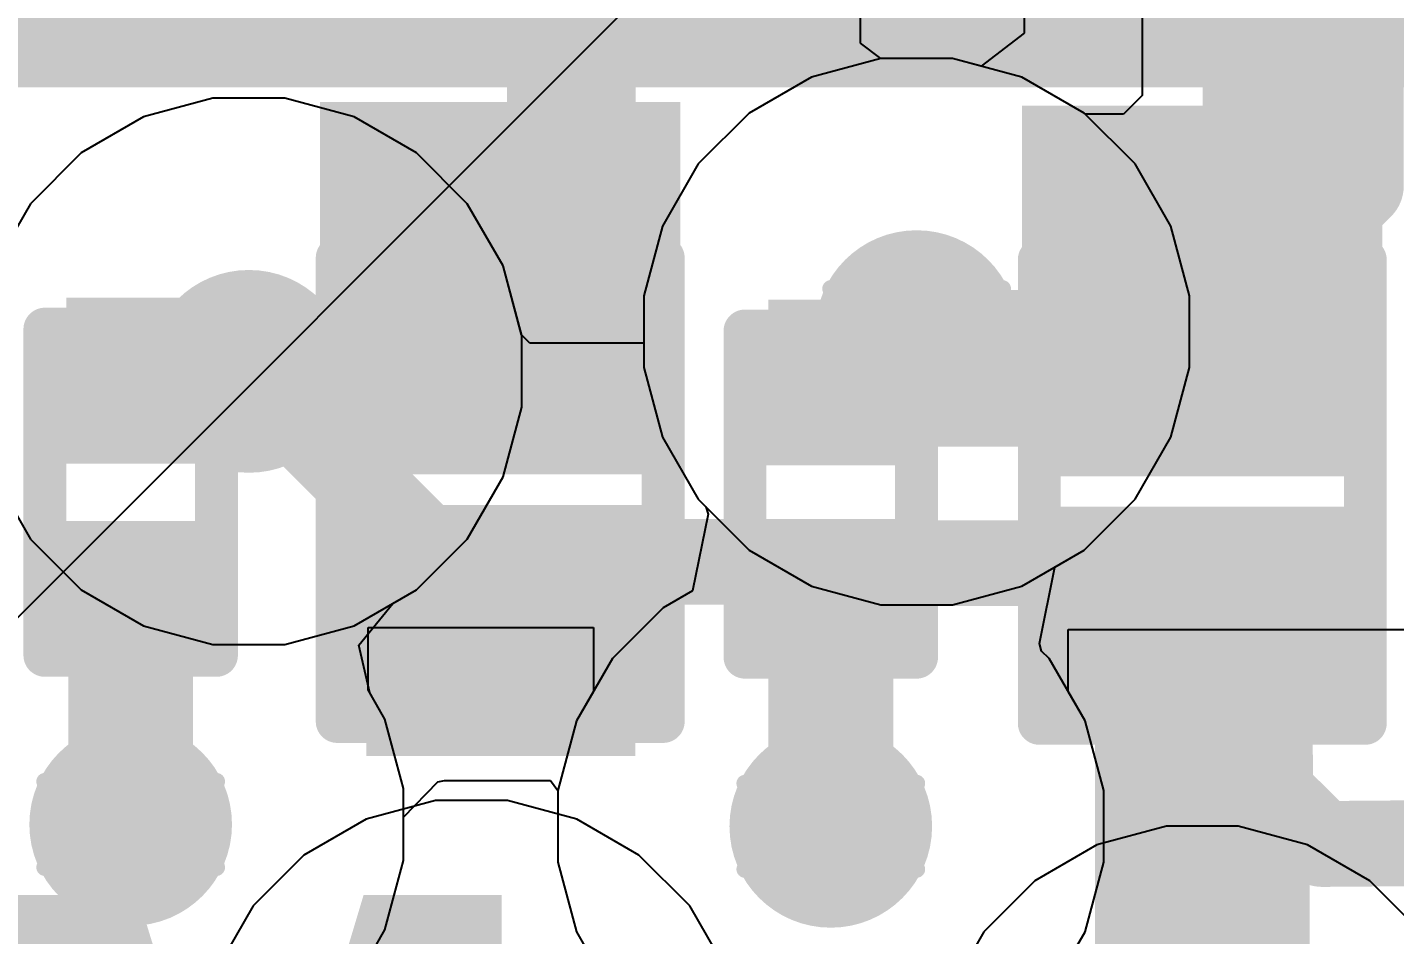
# Model space of a CAD drawing. Header units: inches. Extents: x -3 to 5437, y -3 to 5435.
# Drawn here: x 99.692 to 103.74, y 101.68 to 104.365 of the extents above; entities that cross this region are included whole.
import ezdxf

# ---------------------------------------------------------------- set-up
doc = ezdxf.new("R2010")
doc.units = ezdxf.units.IN
for name, color, linetype in [('Bottom Layer', 5, 'Continuous'), ('Bottom Solder', 6, 'Continuous'), ('Drill Drawing', 1, 'Continuous'), ('GND', 16, 'Continuous'), ('PWR', 76, 'Continuous'), ('Top Layer', 1, 'Continuous'), ('Top Overlay', 2, 'Continuous'), ('Top Paste', 8, 'Continuous'), ('Top Solder', 216, 'Continuous'), ('Via Holes', 16, 'Continuous')]:
    doc.layers.add(name, color=color, linetype=linetype)
doc.styles.add('Arial_Bold', font='', dxfattribs={"height": 0.2})
doc.styles.get('Arial_Bold').set_extended_font_data('Arial', bold=True)

# ---------------------------------------------------------------- blocks, each defined once
blk = doc.blocks.new('R___0201_70')
at = {"layer": 'Top Layer'}
for points in [[(-0.41, 0.185), (-0.14, 0.185), (-0.14, -0.185), (-0.41, -0.185)], [(0.14, 0.185), (0.41, 0.185), (0.41, -0.185), (0.14, -0.185)]]:
    blk.add_hatch(color=1, dxfattribs=at).paths.add_polyline_path(points)
at = {"layer": 'Top Paste'}
for points in [[(-0.41, 0.185), (-0.14, 0.185), (-0.14, -0.185), (-0.41, -0.185)], [(0.14, 0.185), (0.41, 0.185), (0.41, -0.185), (0.14, -0.185)]]:
    blk.add_hatch(color=8, dxfattribs=at).paths.add_polyline_path(points)
at = {"layer": 'Top Solder'}
for points in [[(-0.465, 0.24), (-0.085, 0.24), (-0.085, -0.24), (-0.465, -0.24)], [(0.085, 0.24), (0.465, 0.24), (0.465, -0.24), (0.085, -0.24)]]:
    blk.add_hatch(color=216, dxfattribs=at).paths.add_polyline_path(points)
at = {"layer": 'Top Overlay'}
for points in [[(0.4826, 0.254, 0.127, 0.127, 0), (-0.4826, 0.254, 0.127, 0.127, 0)], [(-0.4826, -0.254, 0.127, 0.127, 0), (-0.4826, 0.254, 0.127, 0.127, 0)], [(0.4826, -0.254, 0.127, 0.127, 0), (0.4826, 0.254, 0.127, 0.127, 0)], [(0.4826, -0.254, 0.127, 0.127, 0), (-0.4826, -0.254, 0.127, 0.127, 0)]]:
    blk.add_lwpolyline(points, format="xyseb", dxfattribs=at)
for points in [[(-0.5143, 0.254, 0.0635, 0.0635, 1), (-0.4508, 0.254, 0.0635, 0.0635, 1)], [(-0.5143, 0.254, 0.0635, 0.0635, 1), (-0.4508, 0.254, 0.0635, 0.0635, 1)], [(0.4508, 0.254, 0.0635, 0.0635, 1), (0.5143, 0.254, 0.0635, 0.0635, 1)], [(0.4508, 0.254, 0.0635, 0.0635, 1), (0.5143, 0.254, 0.0635, 0.0635, 1)], [(-0.5143, -0.254, 0.0635, 0.0635, 1), (-0.4508, -0.254, 0.0635, 0.0635, 1)], [(-0.5143, -0.254, 0.0635, 0.0635, 1), (-0.4508, -0.254, 0.0635, 0.0635, 1)], [(0.4508, -0.254, 0.0635, 0.0635, 1), (0.5143, -0.254, 0.0635, 0.0635, 1)], [(0.4508, -0.254, 0.0635, 0.0635, 1), (0.5143, -0.254, 0.0635, 0.0635, 1)]]:
    blk.add_lwpolyline(points, format="xyseb", close=True, dxfattribs=at)
blk = doc.blocks.new('R___0201_71')
at = {"layer": 'Top Layer'}
for points in [[(-0.41, 0.185), (-0.14, 0.185), (-0.14, -0.185), (-0.41, -0.185)], [(0.14, 0.185), (0.41, 0.185), (0.41, -0.185), (0.14, -0.185)]]:
    blk.add_hatch(color=1, dxfattribs=at).paths.add_polyline_path(points)
at = {"layer": 'Top Paste'}
for points in [[(-0.41, 0.185), (-0.14, 0.185), (-0.14, -0.185), (-0.41, -0.185)], [(0.14, 0.185), (0.41, 0.185), (0.41, -0.185), (0.14, -0.185)]]:
    blk.add_hatch(color=8, dxfattribs=at).paths.add_polyline_path(points)
at = {"layer": 'Top Solder'}
for points in [[(-0.465, 0.24), (-0.085, 0.24), (-0.085, -0.24), (-0.465, -0.24)], [(0.085, 0.24), (0.465, 0.24), (0.465, -0.24), (0.085, -0.24)]]:
    blk.add_hatch(color=216, dxfattribs=at).paths.add_polyline_path(points)
at = {"layer": 'Top Overlay'}
for points in [[(0.4826, 0.254, 0.127, 0.127, 0), (-0.4826, 0.254, 0.127, 0.127, 0)], [(-0.4826, -0.254, 0.127, 0.127, 0), (-0.4826, 0.254, 0.127, 0.127, 0)], [(0.4826, -0.254, 0.127, 0.127, 0), (0.4826, 0.254, 0.127, 0.127, 0)], [(0.4826, -0.254, 0.127, 0.127, 0), (-0.4826, -0.254, 0.127, 0.127, 0)]]:
    blk.add_lwpolyline(points, format="xyseb", dxfattribs=at)
for points in [[(-0.5143, 0.254, 0.0635, 0.0635, 1), (-0.4508, 0.254, 0.0635, 0.0635, 1)], [(-0.5143, 0.254, 0.0635, 0.0635, 1), (-0.4508, 0.254, 0.0635, 0.0635, 1)], [(0.4508, 0.254, 0.0635, 0.0635, 1), (0.5143, 0.254, 0.0635, 0.0635, 1)], [(0.4508, 0.254, 0.0635, 0.0635, 1), (0.5143, 0.254, 0.0635, 0.0635, 1)], [(-0.5143, -0.254, 0.0635, 0.0635, 1), (-0.4508, -0.254, 0.0635, 0.0635, 1)], [(-0.5143, -0.254, 0.0635, 0.0635, 1), (-0.4508, -0.254, 0.0635, 0.0635, 1)], [(0.4508, -0.254, 0.0635, 0.0635, 1), (0.5143, -0.254, 0.0635, 0.0635, 1)], [(0.4508, -0.254, 0.0635, 0.0635, 1), (0.5143, -0.254, 0.0635, 0.0635, 1)]]:
    blk.add_lwpolyline(points, format="xyseb", close=True, dxfattribs=at)
blk = doc.blocks.new('SOD_882_91')
at = {"layer": 'Top Layer'}
for points in [[(-0.1, -0.4), (-0.6, -0.4), (-0.6, 0.4), (-0.1, 0.4)], [(0.6, -0.4), (0.1, -0.4), (0.1, 0.4), (0.6, 0.4)]]:
    blk.add_hatch(color=1, dxfattribs=at).paths.add_polyline_path(points)
at = {"layer": 'Top Overlay'}
blk.add_hatch(color=2, dxfattribs=at).paths.add_polyline_path([(0.6898, -0.5334), (1.147, -0.5334), (1.147, 0.5334), (0.6898, 0.5334)])
at = {"layer": 'Top Paste'}
for points in [[(-0.1, -0.4), (-0.6, -0.4), (-0.6, 0.4), (-0.1, 0.4)], [(0.6, -0.4), (0.1, -0.4), (0.1, 0.4), (0.6, 0.4)]]:
    blk.add_hatch(color=8, dxfattribs=at).paths.add_polyline_path(points)
at = {"layer": 'Top Solder'}
for points in [[(-0.045, -0.455), (-0.655, -0.455), (-0.655, 0.455), (-0.045, 0.455)], [(0.655, -0.455), (0.045, -0.455), (0.045, 0.455), (0.655, 0.455)]]:
    blk.add_hatch(color=216, dxfattribs=at).paths.add_polyline_path(points)
at = {"layer": 'Top Overlay'}
for points in [[(-0.6858, 0.4826, 0.127, 0.127, 0), (0.6858, 0.4826, 0.127, 0.127, 0)], [(-0.6858, 0.4826, 0.127, 0.127, 0), (-0.6858, -0.4826, 0.127, 0.127, 0)], [(0.6858, 0.4826, 0.127, 0.127, 0), (0.6858, -0.4826, 0.127, 0.127, 0)], [(-0.6858, -0.4826, 0.127, 0.127, 0), (0.6858, -0.4826, 0.127, 0.127, 0)]]:
    blk.add_lwpolyline(points, format="xyseb", dxfattribs=at)
for points in [[(-0.7176, 0.4826, 0.0635, 0.0635, 1), (-0.654, 0.4826, 0.0635, 0.0635, 1)], [(-0.7176, 0.4826, 0.0635, 0.0635, 1), (-0.654, 0.4826, 0.0635, 0.0635, 1)], [(0.654, 0.4826, 0.0635, 0.0635, 1), (0.7176, 0.4826, 0.0635, 0.0635, 1)], [(0.654, 0.4826, 0.0635, 0.0635, 1), (0.7176, 0.4826, 0.0635, 0.0635, 1)], [(-0.7176, -0.4826, 0.0635, 0.0635, 1), (-0.654, -0.4826, 0.0635, 0.0635, 1)], [(-0.7176, -0.4826, 0.0635, 0.0635, 1), (-0.654, -0.4826, 0.0635, 0.0635, 1)], [(0.654, -0.4826, 0.0635, 0.0635, 1), (0.7176, -0.4826, 0.0635, 0.0635, 1)], [(0.654, -0.4826, 0.0635, 0.0635, 1), (0.7176, -0.4826, 0.0635, 0.0635, 1)]]:
    blk.add_lwpolyline(points, format="xyseb", close=True, dxfattribs=at)
blk = doc.blocks.new('SOD_882_92')
at = {"layer": 'Top Layer'}
for points in [[(-0.1, -0.4), (-0.6, -0.4), (-0.6, 0.4), (-0.1, 0.4)], [(0.6, -0.4), (0.1, -0.4), (0.1, 0.4), (0.6, 0.4)]]:
    blk.add_hatch(color=1, dxfattribs=at).paths.add_polyline_path(points)
at = {"layer": 'Top Overlay'}
blk.add_hatch(color=2, dxfattribs=at).paths.add_polyline_path([(0.6849, -0.5334), (1.1421, -0.5334), (1.1421, 0.5334), (0.6849, 0.5334)])
at = {"layer": 'Top Paste'}
for points in [[(-0.1, -0.4), (-0.6, -0.4), (-0.6, 0.4), (-0.1, 0.4)], [(0.6, -0.4), (0.1, -0.4), (0.1, 0.4), (0.6, 0.4)]]:
    blk.add_hatch(color=8, dxfattribs=at).paths.add_polyline_path(points)
at = {"layer": 'Top Solder'}
for points in [[(-0.045, -0.455), (-0.655, -0.455), (-0.655, 0.455), (-0.045, 0.455)], [(0.655, -0.455), (0.045, -0.455), (0.045, 0.455), (0.655, 0.455)]]:
    blk.add_hatch(color=216, dxfattribs=at).paths.add_polyline_path(points)
at = {"layer": 'Top Overlay'}
for points in [[(-0.6858, 0.4826, 0.127, 0.127, 0), (0.6858, 0.4826, 0.127, 0.127, 0)], [(-0.6858, 0.4826, 0.127, 0.127, 0), (-0.6858, -0.4826, 0.127, 0.127, 0)], [(0.6858, 0.4826, 0.127, 0.127, 0), (0.6858, -0.4826, 0.127, 0.127, 0)], [(-0.6858, -0.4826, 0.127, 0.127, 0), (0.6858, -0.4826, 0.127, 0.127, 0)]]:
    blk.add_lwpolyline(points, format="xyseb", dxfattribs=at)
for points in [[(-0.7176, 0.4826, 0.0635, 0.0635, 1), (-0.654, 0.4826, 0.0635, 0.0635, 1)], [(-0.7176, 0.4826, 0.0635, 0.0635, 1), (-0.654, 0.4826, 0.0635, 0.0635, 1)], [(0.654, 0.4826, 0.0635, 0.0635, 1), (0.7176, 0.4826, 0.0635, 0.0635, 1)], [(0.654, 0.4826, 0.0635, 0.0635, 1), (0.7176, 0.4826, 0.0635, 0.0635, 1)], [(-0.7176, -0.4826, 0.0635, 0.0635, 1), (-0.654, -0.4826, 0.0635, 0.0635, 1)], [(-0.7176, -0.4826, 0.0635, 0.0635, 1), (-0.654, -0.4826, 0.0635, 0.0635, 1)], [(0.654, -0.4826, 0.0635, 0.0635, 1), (0.7176, -0.4826, 0.0635, 0.0635, 1)], [(0.654, -0.4826, 0.0635, 0.0635, 1), (0.7176, -0.4826, 0.0635, 0.0635, 1)]]:
    blk.add_lwpolyline(points, format="xyseb", close=True, dxfattribs=at)

msp = doc.modelspace()

# ---------------------------------------------------------------- hatches: boundary and pattern name
at = {"layer": 'Bottom Layer'}
h = msp.add_hatch(color=5, dxfattribs=at)
edge = h.paths.add_edge_path()
edge.add_arc((102.325, 103.4645), 0.3, 0, 360)
h = msp.add_hatch(color=5, dxfattribs=at)
edge = h.paths.add_edge_path()
edge.add_arc((100.3478, 103.347), 0.3, 0, 360)
h = msp.add_hatch(color=5, dxfattribs=at)
edge = h.paths.add_edge_path()
edge.add_arc((99.9978, 102.0064), 0.3, 0, 360)
h = msp.add_hatch(color=5, dxfattribs=at)
edge = h.paths.add_edge_path()
edge.add_arc((102.0708, 102.0009), 0.3, 0, 360)
at = {"layer": 'GND'}
h = msp.add_hatch(color=16, dxfattribs=at)
edge = h.paths.add_edge_path()
edge.add_arc((102.325, 103.4645), 0.3, 0, 360)
h = msp.add_hatch(color=16, dxfattribs=at)
edge = h.paths.add_edge_path()
edge.add_arc((100.3478, 103.347), 0.3, 0, 360)
h = msp.add_hatch(color=16, dxfattribs=at)
edge = h.paths.add_edge_path()
edge.add_arc((99.9978, 102.0064), 0.3, 0, 360)
h = msp.add_hatch(color=16, dxfattribs=at)
edge = h.paths.add_edge_path()
edge.add_arc((102.0708, 102.0009), 0.3, 0, 360)
at = {"layer": 'PWR'}
h = msp.add_hatch(color=76, dxfattribs=at)
edge = h.paths.add_edge_path()
edge.add_arc((102.325, 103.4645), 0.3, 0, 360)
h = msp.add_hatch(color=76, dxfattribs=at)
edge = h.paths.add_edge_path()
edge.add_arc((100.3478, 103.347), 0.3, 0, 360)
h = msp.add_hatch(color=76, dxfattribs=at)
edge = h.paths.add_edge_path()
edge.add_arc((99.9978, 102.0064), 0.3, 0, 360)
h = msp.add_hatch(color=76, dxfattribs=at)
edge = h.paths.add_edge_path()
edge.add_arc((102.0708, 102.0009), 0.3, 0, 360)
at = {"layer": 'Top Layer'}
h = msp.add_hatch(color=1, dxfattribs=at)
edge = h.paths.add_edge_path()
edge.add_arc((102.325, 103.4645), 0.3, 0, 360)
h = msp.add_hatch(color=1, dxfattribs=at)
edge = h.paths.add_edge_path()
edge.add_arc((100.3478, 103.347), 0.3, 0, 360)
for points in [[(101.4262, 103.5647), (99.807, 103.5647), (99.807, 103.1295), (101.4262, 103.1295)], [(103.505, 103.5592), (101.8858, 103.5592), (101.8858, 103.124), (103.505, 103.124)], [(100.6955, 102.2094), (101.492, 102.2094), (101.492, 102.8432), (100.6955, 102.8432)], [(99.8128, 101.8286), (100.1828, 101.8286), (100.1828, 102.7635), (99.8128, 102.7635)], [(101.8858, 101.854), (102.2558, 101.854), (102.2558, 102.758), (101.8858, 102.758)]]:
    msp.add_hatch(color=1, dxfattribs=at).paths.add_polyline_path(points)
h = msp.add_hatch(color=1, dxfattribs=at)
edge = h.paths.add_edge_path()
edge.add_arc((99.9978, 102.0064), 0.3, 0, 360)
h = msp.add_hatch(color=1, dxfattribs=at)
edge = h.paths.add_edge_path()
edge.add_arc((102.0708, 102.0009), 0.3, 0, 360)
at = {"layer": 'Via Holes'}
h = msp.add_hatch(color=7, dxfattribs=at)
edge = h.paths.add_edge_path()
edge.add_arc((102.325, 103.4645), 0.15, 0, 360)
h = msp.add_hatch(color=7, dxfattribs=at)
edge = h.paths.add_edge_path()
edge.add_arc((100.3478, 103.347), 0.15, 0, 360)
h = msp.add_hatch(color=7, dxfattribs=at)
edge = h.paths.add_edge_path()
edge.add_arc((99.9978, 102.0064), 0.15, 0, 360)
h = msp.add_hatch(color=7, dxfattribs=at)
edge = h.paths.add_edge_path()
edge.add_arc((102.0708, 102.0009), 0.15, 0, 360)

# ---------------------------------------------------------------- linework, layer by layer
at = {"layer": 'Bottom Layer'}
for p, q in [((102.9929, 104.9903), (102.9929, 104.1636)), ((102.2187, 104.2725), (102.0132, 104.2174)), ((102.4314, 104.2725), (102.2187, 104.2725)), ((102.6369, 104.2174), (102.4314, 104.2725)), ((102.0132, 104.2174), (101.8289, 104.1111)), ((102.8212, 104.1111), (102.6369, 104.2174)), ((100.2415, 104.155), (100.036, 104.0999)), ((100.4542, 104.155), (100.2415, 104.155)), ((100.6597, 104.0999), (100.4542, 104.155)), ((102.9929, 104.1636), (102.937, 104.1077)), ((100.036, 104.0999), (99.8517, 103.9936)), ((100.844, 103.9936), (100.6597, 104.0999)), ((101.8289, 104.1111), (101.6785, 103.9606)), ((102.8245, 104.1077), (102.8212, 104.1111)), ((102.937, 104.1077), (102.8245, 104.1077)), ((99.8517, 103.9936), (99.7013, 103.8431)), ((100.9944, 103.8431), (100.844, 103.9936)), ((101.6785, 103.9606), (101.5721, 103.7764)), ((99.7013, 103.8431), (99.5949, 103.6589)), ((101.1008, 103.6589), (100.9944, 103.8431)), ((101.5721, 103.7764), (101.517, 103.5709)), ((101.1554, 103.4551), (101.1008, 103.6589)), ((101.517, 103.5709), (101.517, 103.4309)), ((101.1795, 103.4309), (101.1554, 103.4551)), ((101.517, 103.4309), (101.1795, 103.4309)), ((100.8058, 102.0276), (100.9077, 102.1323)), ((100.9077, 102.1323), (100.9272, 102.1361)), ((100.9272, 102.1361), (101.2407, 102.1361)), ((101.2407, 102.1361), (101.2628, 102.1073)), ((101.2628, 102.1073), (101.2628, 101.8945)), ((100.8058, 101.9), (100.8058, 102.0276)), ((100.7508, 101.6945), (100.8058, 101.9)), ((101.2628, 101.8945), (101.3179, 101.689)), ((100.6444, 101.5103), (100.7508, 101.6945)), ((101.3179, 101.689), (101.4243, 101.5048))]:
    msp.add_line(p, q, dxfattribs=at)
for points in [[(103.6403, 103.8954, 0.254, 0.254, 0), (103.6403, 104.9903, 0.254, 0.254, 0)], [(103.3609, 103.616, 0.254, 0.254, 0), (103.6403, 103.8954, 0.254, 0.254, 0)], [(103.2052, 103.4603, 0.254, 0.254, 0), (103.3609, 103.616, 0.254, 0.254, 0)], [(102.325, 103.4645, 0.254, 0.254, 0), (102.3293, 103.4603, 0.254, 0.254, 0)], [(102.3293, 103.4603, 0.254, 0.254, 0), (103.2052, 103.4603, 0.254, 0.254, 0)], [(100.3478, 103.347, 0.254, 0.254, 0), (100.9113, 102.7835, 0.254, 0.254, 0)], [(103.2008, 102.7835, 0.254, 0.254, 0), (103.214, 102.7967, 0.254, 0.254, 0)], [(103.214, 102.7967, 0.254, 0.254, 0), (103.3676, 102.6455, 0.254, 0.254, 0)], [(100.9113, 102.7835, 0.254, 0.254, 0), (102.3251, 102.7835, 0.254, 0.254, 0)], [(102.3251, 102.7835, 0.254, 0.254, 0), (102.3529, 102.7835, 0.254, 0.254, 0)], [(102.3529, 102.7835, 0.254, 0.254, 0), (102.3571, 102.7793, 0.254, 0.254, 0)], [(102.3571, 102.7793, 0.254, 0.254, 0), (102.746, 102.7793, 0.254, 0.254, 0)], [(102.746, 102.7793, 0.254, 0.254, 0), (102.7502, 102.7835, 0.254, 0.254, 0)], [(102.7502, 102.7835, 0.254, 0.254, 0), (103.2008, 102.7835, 0.254, 0.254, 0)], [(103.3676, 102.6455, 0.254, 0.254, 0), (103.372, 102.0998, 0.254, 0.254, 0)], [(103.372, 102.0998, 0.254, 0.254, 0), (103.5256, 101.9486, 0.254, 0.254, 0)], [(103.5256, 101.9486, 0.254, 0.254, 0), (103.9828, 101.9523, 0.254, 0.254, 0)]]:
    msp.add_lwpolyline(points, format="xyseb", dxfattribs=at)
for points in [[(103.5768, 103.8954, 0.127, 0.127, 1), (103.7038, 103.8954, 0.127, 0.127, 1)], [(103.5768, 103.8954, 0.127, 0.127, 1), (103.7038, 103.8954, 0.127, 0.127, 1)], [(103.2974, 103.616, 0.127, 0.127, 1), (103.4244, 103.616, 0.127, 0.127, 1)], [(103.2974, 103.616, 0.127, 0.127, 1), (103.4244, 103.616, 0.127, 0.127, 1)], [(102.2615, 103.4645, 0.127, 0.127, 1), (102.3885, 103.4645, 0.127, 0.127, 1)], [(102.2658, 103.4603, 0.127, 0.127, 1), (102.3928, 103.4603, 0.127, 0.127, 1)], [(102.2658, 103.4603, 0.127, 0.127, 1), (102.3928, 103.4603, 0.127, 0.127, 1)], [(103.1417, 103.4603, 0.127, 0.127, 1), (103.2687, 103.4603, 0.127, 0.127, 1)], [(103.1417, 103.4603, 0.127, 0.127, 1), (103.2687, 103.4603, 0.127, 0.127, 1)], [(100.2843, 103.347, 0.127, 0.127, 1), (100.4113, 103.347, 0.127, 0.127, 1)], [(103.1505, 102.7967, 0.127, 0.127, 1), (103.2775, 102.7967, 0.127, 0.127, 1)], [(103.1505, 102.7967, 0.127, 0.127, 1), (103.2775, 102.7967, 0.127, 0.127, 1)], [(100.8478, 102.7835, 0.127, 0.127, 1), (100.9748, 102.7835, 0.127, 0.127, 1)], [(100.8478, 102.7835, 0.127, 0.127, 1), (100.9748, 102.7835, 0.127, 0.127, 1)], [(102.2616, 102.7835, 0.127, 0.127, 1), (102.3886, 102.7835, 0.127, 0.127, 1)], [(102.2616, 102.7835, 0.127, 0.127, 1), (102.3886, 102.7835, 0.127, 0.127, 1)], [(102.2894, 102.7835, 0.127, 0.127, 1), (102.4164, 102.7835, 0.127, 0.127, 1)], [(102.2894, 102.7835, 0.127, 0.127, 1), (102.4164, 102.7835, 0.127, 0.127, 1)], [(102.2936, 102.7793, 0.127, 0.127, 1), (102.4206, 102.7793, 0.127, 0.127, 1)], [(102.2936, 102.7793, 0.127, 0.127, 1), (102.4206, 102.7793, 0.127, 0.127, 1)], [(102.6825, 102.7793, 0.127, 0.127, 1), (102.8095, 102.7793, 0.127, 0.127, 1)], [(102.6825, 102.7793, 0.127, 0.127, 1), (102.8095, 102.7793, 0.127, 0.127, 1)], [(102.6867, 102.7835, 0.127, 0.127, 1), (102.8137, 102.7835, 0.127, 0.127, 1)], [(102.6867, 102.7835, 0.127, 0.127, 1), (102.8137, 102.7835, 0.127, 0.127, 1)], [(103.1373, 102.7835, 0.127, 0.127, 1), (103.2643, 102.7835, 0.127, 0.127, 1)], [(103.1373, 102.7835, 0.127, 0.127, 1), (103.2643, 102.7835, 0.127, 0.127, 1)], [(103.3041, 102.6455, 0.127, 0.127, 1), (103.4311, 102.6455, 0.127, 0.127, 1)], [(103.3041, 102.6455, 0.127, 0.127, 1), (103.4311, 102.6455, 0.127, 0.127, 1)], [(103.3085, 102.0998, 0.127, 0.127, 1), (103.4355, 102.0998, 0.127, 0.127, 1)], [(103.3085, 102.0998, 0.127, 0.127, 1), (103.4355, 102.0998, 0.127, 0.127, 1)], [(103.4621, 101.9486, 0.127, 0.127, 1), (103.5891, 101.9486, 0.127, 0.127, 1)], [(103.4621, 101.9486, 0.127, 0.127, 1), (103.5891, 101.9486, 0.127, 0.127, 1)]]:
    msp.add_lwpolyline(points, format="xyseb", close=True, dxfattribs=at)
at = {"layer": 'Bottom Solder'}
msp.add_line((0.3381, 3.382), (5436.9008, 5435.1662), dxfattribs=at)
at = {"layer": 'Drill Drawing'}
for points in [[(102.198, 103.5915, 0.0508, 0.0508, 0), (102.325, 103.7185, 0.0508, 0.0508, 0)], [(102.325, 103.7185, 0.0508, 0.0508, 0), (102.452, 103.5915, 0.0508, 0.0508, 0)], [(100.2208, 103.474, 0.0508, 0.0508, 0), (100.3478, 103.601, 0.0508, 0.0508, 0)], [(100.3478, 103.601, 0.0508, 0.0508, 0), (100.4748, 103.474, 0.0508, 0.0508, 0)], [(102.071, 103.5915, 0.0508, 0.0508, 0), (102.198, 103.4645, 0.0508, 0.0508, 0)], [(102.071, 103.5915, 0.0508, 0.0508, 0), (102.198, 103.5915, 0.0508, 0.0508, 0)], [(102.452, 103.5915, 0.0508, 0.0508, 0), (102.579, 103.5915, 0.0508, 0.0508, 0)], [(102.452, 103.4645, 0.0508, 0.0508, 0), (102.579, 103.5915, 0.0508, 0.0508, 0)], [(100.0938, 103.474, 0.0508, 0.0508, 0), (100.2208, 103.347, 0.0508, 0.0508, 0)], [(100.0938, 103.474, 0.0508, 0.0508, 0), (100.2208, 103.474, 0.0508, 0.0508, 0)], [(100.4748, 103.474, 0.0508, 0.0508, 0), (100.6018, 103.474, 0.0508, 0.0508, 0)], [(100.4748, 103.347, 0.0508, 0.0508, 0), (100.6018, 103.474, 0.0508, 0.0508, 0)], [(102.071, 103.3375, 0.0508, 0.0508, 0), (102.198, 103.4645, 0.0508, 0.0508, 0)], [(102.452, 103.4645, 0.0508, 0.0508, 0), (102.579, 103.3375, 0.0508, 0.0508, 0)], [(100.0938, 103.22, 0.0508, 0.0508, 0), (100.2208, 103.347, 0.0508, 0.0508, 0)], [(100.4748, 103.347, 0.0508, 0.0508, 0), (100.6018, 103.22, 0.0508, 0.0508, 0)], [(102.071, 103.3375, 0.0508, 0.0508, 0), (102.198, 103.3375, 0.0508, 0.0508, 0)], [(102.198, 103.3375, 0.0508, 0.0508, 0), (102.325, 103.2105, 0.0508, 0.0508, 0)], [(102.325, 103.2105, 0.0508, 0.0508, 0), (102.452, 103.3375, 0.0508, 0.0508, 0)], [(102.452, 103.3375, 0.0508, 0.0508, 0), (102.579, 103.3375, 0.0508, 0.0508, 0)], [(100.0938, 103.22, 0.0508, 0.0508, 0), (100.2208, 103.22, 0.0508, 0.0508, 0)], [(100.2208, 103.22, 0.0508, 0.0508, 0), (100.3478, 103.093, 0.0508, 0.0508, 0)], [(100.3478, 103.093, 0.0508, 0.0508, 0), (100.4748, 103.22, 0.0508, 0.0508, 0)], [(100.4748, 103.22, 0.0508, 0.0508, 0), (100.6018, 103.22, 0.0508, 0.0508, 0)], [(99.8708, 102.1334, 0.0508, 0.0508, 0), (99.9978, 102.2604, 0.0508, 0.0508, 0)], [(99.9978, 102.2604, 0.0508, 0.0508, 0), (100.1248, 102.1334, 0.0508, 0.0508, 0)], [(101.9438, 102.1279, 0.0508, 0.0508, 0), (102.0708, 102.2549, 0.0508, 0.0508, 0)], [(102.0708, 102.2549, 0.0508, 0.0508, 0), (102.1978, 102.1279, 0.0508, 0.0508, 0)], [(99.7438, 102.1334, 0.0508, 0.0508, 0), (99.8708, 102.0064, 0.0508, 0.0508, 0)], [(99.7438, 102.1334, 0.0508, 0.0508, 0), (99.8708, 102.1334, 0.0508, 0.0508, 0)], [(100.1248, 102.1334, 0.0508, 0.0508, 0), (100.2518, 102.1334, 0.0508, 0.0508, 0)], [(100.1248, 102.0064, 0.0508, 0.0508, 0), (100.2518, 102.1334, 0.0508, 0.0508, 0)], [(101.8168, 102.1279, 0.0508, 0.0508, 0), (101.9438, 102.0009, 0.0508, 0.0508, 0)], [(101.8168, 102.1279, 0.0508, 0.0508, 0), (101.9438, 102.1279, 0.0508, 0.0508, 0)], [(102.1978, 102.1279, 0.0508, 0.0508, 0), (102.3248, 102.1279, 0.0508, 0.0508, 0)], [(102.1978, 102.0009, 0.0508, 0.0508, 0), (102.3248, 102.1279, 0.0508, 0.0508, 0)], [(99.7438, 101.8794, 0.0508, 0.0508, 0), (99.8708, 102.0064, 0.0508, 0.0508, 0)], [(100.1248, 102.0064, 0.0508, 0.0508, 0), (100.2518, 101.8794, 0.0508, 0.0508, 0)], [(101.8168, 101.8739, 0.0508, 0.0508, 0), (101.9438, 102.0009, 0.0508, 0.0508, 0)], [(102.1978, 102.0009, 0.0508, 0.0508, 0), (102.3248, 101.8739, 0.0508, 0.0508, 0)], [(99.7438, 101.8794, 0.0508, 0.0508, 0), (99.8708, 101.8794, 0.0508, 0.0508, 0)], [(99.8708, 101.8794, 0.0508, 0.0508, 0), (99.9978, 101.7524, 0.0508, 0.0508, 0)], [(99.9978, 101.7524, 0.0508, 0.0508, 0), (100.1248, 101.8794, 0.0508, 0.0508, 0)], [(100.1248, 101.8794, 0.0508, 0.0508, 0), (100.2518, 101.8794, 0.0508, 0.0508, 0)], [(101.8168, 101.8739, 0.0508, 0.0508, 0), (101.9438, 101.8739, 0.0508, 0.0508, 0)], [(101.9438, 101.8739, 0.0508, 0.0508, 0), (102.0708, 101.7469, 0.0508, 0.0508, 0)], [(102.0708, 101.7469, 0.0508, 0.0508, 0), (102.1978, 101.8739, 0.0508, 0.0508, 0)], [(102.1978, 101.8739, 0.0508, 0.0508, 0), (102.3248, 101.8739, 0.0508, 0.0508, 0)]]:
    msp.add_lwpolyline(points, format="xyseb", dxfattribs=at)
for points in [[(102.3123, 103.7185, 0.0254, 0.0254, 1), (102.3377, 103.7185, 0.0254, 0.0254, 1)], [(102.3123, 103.7185, 0.0254, 0.0254, 1), (102.3377, 103.7185, 0.0254, 0.0254, 1)], [(100.3351, 103.601, 0.0254, 0.0254, 1), (100.3605, 103.601, 0.0254, 0.0254, 1)], [(100.3351, 103.601, 0.0254, 0.0254, 1), (100.3605, 103.601, 0.0254, 0.0254, 1)], [(102.0583, 103.5915, 0.0254, 0.0254, 1), (102.0837, 103.5915, 0.0254, 0.0254, 1)], [(102.0583, 103.5915, 0.0254, 0.0254, 1), (102.0837, 103.5915, 0.0254, 0.0254, 1)], [(102.1853, 103.5915, 0.0254, 0.0254, 1), (102.2107, 103.5915, 0.0254, 0.0254, 1)], [(102.1853, 103.5915, 0.0254, 0.0254, 1), (102.2107, 103.5915, 0.0254, 0.0254, 1)], [(102.4393, 103.5915, 0.0254, 0.0254, 1), (102.4647, 103.5915, 0.0254, 0.0254, 1)], [(102.4393, 103.5915, 0.0254, 0.0254, 1), (102.4647, 103.5915, 0.0254, 0.0254, 1)], [(102.5663, 103.5915, 0.0254, 0.0254, 1), (102.5917, 103.5915, 0.0254, 0.0254, 1)], [(102.5663, 103.5915, 0.0254, 0.0254, 1), (102.5917, 103.5915, 0.0254, 0.0254, 1)], [(100.0811, 103.474, 0.0254, 0.0254, 1), (100.1065, 103.474, 0.0254, 0.0254, 1)], [(100.0811, 103.474, 0.0254, 0.0254, 1), (100.1065, 103.474, 0.0254, 0.0254, 1)], [(100.2081, 103.474, 0.0254, 0.0254, 1), (100.2335, 103.474, 0.0254, 0.0254, 1)], [(100.2081, 103.474, 0.0254, 0.0254, 1), (100.2335, 103.474, 0.0254, 0.0254, 1)], [(100.4621, 103.474, 0.0254, 0.0254, 1), (100.4875, 103.474, 0.0254, 0.0254, 1)], [(100.4621, 103.474, 0.0254, 0.0254, 1), (100.4875, 103.474, 0.0254, 0.0254, 1)], [(100.5891, 103.474, 0.0254, 0.0254, 1), (100.6145, 103.474, 0.0254, 0.0254, 1)], [(100.5891, 103.474, 0.0254, 0.0254, 1), (100.6145, 103.474, 0.0254, 0.0254, 1)], [(102.1853, 103.4645, 0.0254, 0.0254, 1), (102.2107, 103.4645, 0.0254, 0.0254, 1)], [(102.1853, 103.4645, 0.0254, 0.0254, 1), (102.2107, 103.4645, 0.0254, 0.0254, 1)], [(102.4393, 103.4645, 0.0254, 0.0254, 1), (102.4647, 103.4645, 0.0254, 0.0254, 1)], [(102.4393, 103.4645, 0.0254, 0.0254, 1), (102.4647, 103.4645, 0.0254, 0.0254, 1)], [(100.2081, 103.347, 0.0254, 0.0254, 1), (100.2335, 103.347, 0.0254, 0.0254, 1)], [(100.2081, 103.347, 0.0254, 0.0254, 1), (100.2335, 103.347, 0.0254, 0.0254, 1)], [(100.4621, 103.347, 0.0254, 0.0254, 1), (100.4875, 103.347, 0.0254, 0.0254, 1)], [(100.4621, 103.347, 0.0254, 0.0254, 1), (100.4875, 103.347, 0.0254, 0.0254, 1)], [(102.0583, 103.3375, 0.0254, 0.0254, 1), (102.0837, 103.3375, 0.0254, 0.0254, 1)], [(102.0583, 103.3375, 0.0254, 0.0254, 1), (102.0837, 103.3375, 0.0254, 0.0254, 1)], [(102.1853, 103.3375, 0.0254, 0.0254, 1), (102.2107, 103.3375, 0.0254, 0.0254, 1)], [(102.1853, 103.3375, 0.0254, 0.0254, 1), (102.2107, 103.3375, 0.0254, 0.0254, 1)], [(102.4393, 103.3375, 0.0254, 0.0254, 1), (102.4647, 103.3375, 0.0254, 0.0254, 1)], [(102.4393, 103.3375, 0.0254, 0.0254, 1), (102.4647, 103.3375, 0.0254, 0.0254, 1)], [(102.5663, 103.3375, 0.0254, 0.0254, 1), (102.5917, 103.3375, 0.0254, 0.0254, 1)], [(102.5663, 103.3375, 0.0254, 0.0254, 1), (102.5917, 103.3375, 0.0254, 0.0254, 1)], [(100.0811, 103.22, 0.0254, 0.0254, 1), (100.1065, 103.22, 0.0254, 0.0254, 1)], [(100.0811, 103.22, 0.0254, 0.0254, 1), (100.1065, 103.22, 0.0254, 0.0254, 1)], [(100.2081, 103.22, 0.0254, 0.0254, 1), (100.2335, 103.22, 0.0254, 0.0254, 1)], [(100.2081, 103.22, 0.0254, 0.0254, 1), (100.2335, 103.22, 0.0254, 0.0254, 1)], [(100.4621, 103.22, 0.0254, 0.0254, 1), (100.4875, 103.22, 0.0254, 0.0254, 1)], [(100.4621, 103.22, 0.0254, 0.0254, 1), (100.4875, 103.22, 0.0254, 0.0254, 1)], [(100.5891, 103.22, 0.0254, 0.0254, 1), (100.6145, 103.22, 0.0254, 0.0254, 1)], [(100.5891, 103.22, 0.0254, 0.0254, 1), (100.6145, 103.22, 0.0254, 0.0254, 1)], [(102.3123, 103.2105, 0.0254, 0.0254, 1), (102.3377, 103.2105, 0.0254, 0.0254, 1)], [(102.3123, 103.2105, 0.0254, 0.0254, 1), (102.3377, 103.2105, 0.0254, 0.0254, 1)], [(100.3351, 103.093, 0.0254, 0.0254, 1), (100.3605, 103.093, 0.0254, 0.0254, 1)], [(100.3351, 103.093, 0.0254, 0.0254, 1), (100.3605, 103.093, 0.0254, 0.0254, 1)], [(99.9851, 102.2604, 0.0254, 0.0254, 1), (100.0105, 102.2604, 0.0254, 0.0254, 1)], [(99.9851, 102.2604, 0.0254, 0.0254, 1), (100.0105, 102.2604, 0.0254, 0.0254, 1)], [(102.0581, 102.2549, 0.0254, 0.0254, 1), (102.0835, 102.2549, 0.0254, 0.0254, 1)], [(102.0581, 102.2549, 0.0254, 0.0254, 1), (102.0835, 102.2549, 0.0254, 0.0254, 1)], [(99.7311, 102.1334, 0.0254, 0.0254, 1), (99.7565, 102.1334, 0.0254, 0.0254, 1)], [(99.7311, 102.1334, 0.0254, 0.0254, 1), (99.7565, 102.1334, 0.0254, 0.0254, 1)], [(99.8581, 102.1334, 0.0254, 0.0254, 1), (99.8835, 102.1334, 0.0254, 0.0254, 1)], [(99.8581, 102.1334, 0.0254, 0.0254, 1), (99.8835, 102.1334, 0.0254, 0.0254, 1)], [(100.1121, 102.1334, 0.0254, 0.0254, 1), (100.1375, 102.1334, 0.0254, 0.0254, 1)], [(100.1121, 102.1334, 0.0254, 0.0254, 1), (100.1375, 102.1334, 0.0254, 0.0254, 1)], [(100.2391, 102.1334, 0.0254, 0.0254, 1), (100.2645, 102.1334, 0.0254, 0.0254, 1)], [(100.2391, 102.1334, 0.0254, 0.0254, 1), (100.2645, 102.1334, 0.0254, 0.0254, 1)], [(101.8041, 102.1279, 0.0254, 0.0254, 1), (101.8295, 102.1279, 0.0254, 0.0254, 1)], [(101.8041, 102.1279, 0.0254, 0.0254, 1), (101.8295, 102.1279, 0.0254, 0.0254, 1)], [(101.9311, 102.1279, 0.0254, 0.0254, 1), (101.9565, 102.1279, 0.0254, 0.0254, 1)], [(101.9311, 102.1279, 0.0254, 0.0254, 1), (101.9565, 102.1279, 0.0254, 0.0254, 1)], [(102.1851, 102.1279, 0.0254, 0.0254, 1), (102.2105, 102.1279, 0.0254, 0.0254, 1)], [(102.1851, 102.1279, 0.0254, 0.0254, 1), (102.2105, 102.1279, 0.0254, 0.0254, 1)], [(102.3121, 102.1279, 0.0254, 0.0254, 1), (102.3375, 102.1279, 0.0254, 0.0254, 1)], [(102.3121, 102.1279, 0.0254, 0.0254, 1), (102.3375, 102.1279, 0.0254, 0.0254, 1)], [(99.8581, 102.0064, 0.0254, 0.0254, 1), (99.8835, 102.0064, 0.0254, 0.0254, 1)], [(99.8581, 102.0064, 0.0254, 0.0254, 1), (99.8835, 102.0064, 0.0254, 0.0254, 1)], [(100.1121, 102.0064, 0.0254, 0.0254, 1), (100.1375, 102.0064, 0.0254, 0.0254, 1)], [(100.1121, 102.0064, 0.0254, 0.0254, 1), (100.1375, 102.0064, 0.0254, 0.0254, 1)], [(101.9311, 102.0009, 0.0254, 0.0254, 1), (101.9565, 102.0009, 0.0254, 0.0254, 1)], [(101.9311, 102.0009, 0.0254, 0.0254, 1), (101.9565, 102.0009, 0.0254, 0.0254, 1)], [(102.1851, 102.0009, 0.0254, 0.0254, 1), (102.2105, 102.0009, 0.0254, 0.0254, 1)], [(102.1851, 102.0009, 0.0254, 0.0254, 1), (102.2105, 102.0009, 0.0254, 0.0254, 1)], [(99.7311, 101.8794, 0.0254, 0.0254, 1), (99.7565, 101.8794, 0.0254, 0.0254, 1)], [(99.7311, 101.8794, 0.0254, 0.0254, 1), (99.7565, 101.8794, 0.0254, 0.0254, 1)], [(99.8581, 101.8794, 0.0254, 0.0254, 1), (99.8835, 101.8794, 0.0254, 0.0254, 1)], [(99.8581, 101.8794, 0.0254, 0.0254, 1), (99.8835, 101.8794, 0.0254, 0.0254, 1)], [(100.1121, 101.8794, 0.0254, 0.0254, 1), (100.1375, 101.8794, 0.0254, 0.0254, 1)], [(100.1121, 101.8794, 0.0254, 0.0254, 1), (100.1375, 101.8794, 0.0254, 0.0254, 1)], [(100.2391, 101.8794, 0.0254, 0.0254, 1), (100.2645, 101.8794, 0.0254, 0.0254, 1)], [(100.2391, 101.8794, 0.0254, 0.0254, 1), (100.2645, 101.8794, 0.0254, 0.0254, 1)], [(101.8041, 101.8739, 0.0254, 0.0254, 1), (101.8295, 101.8739, 0.0254, 0.0254, 1)], [(101.8041, 101.8739, 0.0254, 0.0254, 1), (101.8295, 101.8739, 0.0254, 0.0254, 1)], [(101.9311, 101.8739, 0.0254, 0.0254, 1), (101.9565, 101.8739, 0.0254, 0.0254, 1)], [(101.9311, 101.8739, 0.0254, 0.0254, 1), (101.9565, 101.8739, 0.0254, 0.0254, 1)], [(102.1851, 101.8739, 0.0254, 0.0254, 1), (102.2105, 101.8739, 0.0254, 0.0254, 1)], [(102.1851, 101.8739, 0.0254, 0.0254, 1), (102.2105, 101.8739, 0.0254, 0.0254, 1)], [(102.3121, 101.8739, 0.0254, 0.0254, 1), (102.3375, 101.8739, 0.0254, 0.0254, 1)], [(102.3121, 101.8739, 0.0254, 0.0254, 1), (102.3375, 101.8739, 0.0254, 0.0254, 1)], [(99.9851, 101.7524, 0.0254, 0.0254, 1), (100.0105, 101.7524, 0.0254, 0.0254, 1)], [(99.9851, 101.7524, 0.0254, 0.0254, 1), (100.0105, 101.7524, 0.0254, 0.0254, 1)], [(102.0581, 101.7469, 0.0254, 0.0254, 1), (102.0835, 101.7469, 0.0254, 0.0254, 1)], [(102.0581, 101.7469, 0.0254, 0.0254, 1), (102.0835, 101.7469, 0.0254, 0.0254, 1)]]:
    msp.add_lwpolyline(points, format="xyseb", close=True, dxfattribs=at)
at = {"layer": 'GND'}
for p, q in [((102.2187, 104.2725), (102.0132, 104.2174)), ((102.4314, 104.2725), (102.2187, 104.2725)), ((102.6369, 104.2174), (102.4314, 104.2725)), ((102.0132, 104.2174), (101.8289, 104.1111)), ((102.8212, 104.1111), (102.6369, 104.2174)), ((100.2415, 104.155), (100.036, 104.0999)), ((100.4542, 104.155), (100.2415, 104.155)), ((100.6597, 104.0999), (100.4542, 104.155)), ((100.036, 104.0999), (99.8517, 103.9936)), ((100.844, 103.9936), (100.6597, 104.0999)), ((101.8289, 104.1111), (101.6785, 103.9606)), ((102.9716, 103.9606), (102.8212, 104.1111)), ((99.8517, 103.9936), (99.7013, 103.8431)), ((100.9944, 103.8431), (100.844, 103.9936)), ((101.6785, 103.9606), (101.5721, 103.7764)), ((103.078, 103.7764), (102.9716, 103.9606)), ((99.7013, 103.8431), (99.5949, 103.6589)), ((101.1008, 103.6589), (100.9944, 103.8431)), ((101.5721, 103.7764), (101.517, 103.5709)), ((103.133, 103.5709), (103.078, 103.7764)), ((101.1558, 103.4534), (101.1008, 103.6589)), ((101.517, 103.5709), (101.517, 103.3581)), ((103.133, 103.3581), (103.133, 103.5709)), ((101.1558, 103.2406), (101.1558, 103.4534)), ((101.517, 103.3581), (101.5721, 103.1526)), ((103.078, 103.1526), (103.133, 103.3581)), ((101.1008, 103.0351), (101.1558, 103.2406)), ((101.5721, 103.1526), (101.6785, 102.9684)), ((102.9716, 102.9684), (103.078, 103.1526)), ((100.9944, 102.8509), (101.1008, 103.0351)), ((101.6785, 102.9684), (101.7009, 102.9459)), ((102.8212, 102.8179), (102.9716, 102.9684)), ((101.7075, 102.924), (101.6618, 102.6977)), ((101.7009, 102.9459), (101.7075, 102.924)), ((100.844, 102.7004), (100.9944, 102.8509)), ((102.7341, 102.7677), (102.8212, 102.8179)), ((102.6883, 102.5414), (102.7341, 102.7677)), ((100.7742, 102.6601), (100.844, 102.7004)), ((101.6618, 102.6977), (101.5747, 102.6475)), ((100.673, 102.5372), (100.7742, 102.6601)), ((101.5747, 102.6475), (101.4243, 102.497)), ((100.7059, 102.3961), (100.673, 102.5372)), ((102.6949, 102.5195), (102.6883, 102.5414)), ((102.7174, 102.497), (102.6949, 102.5195)), ((101.4243, 102.497), (101.3179, 102.3128)), ((102.8238, 102.3128), (102.7174, 102.497)), ((100.7508, 102.3183), (100.7059, 102.3961)), ((100.8058, 102.1128), (100.7508, 102.3183)), ((101.3179, 102.3128), (101.2628, 102.1073)), ((102.8788, 102.1073), (102.8238, 102.3128)), ((100.8058, 101.9), (100.8058, 102.1128)), ((101.2628, 102.1073), (101.2628, 101.8945)), ((102.8788, 101.8945), (102.8788, 102.1073)), ((100.7508, 101.6945), (100.8058, 101.9)), ((101.2628, 101.8945), (101.3179, 101.689)), ((102.8238, 101.689), (102.8788, 101.8945)), ((100.6444, 101.5103), (100.7508, 101.6945)), ((101.3179, 101.689), (101.4243, 101.5048)), ((102.7174, 101.5048), (102.8238, 101.689))]:
    msp.add_line(p, q, dxfattribs=at)
at = {"layer": 'PWR'}
for p, q in [((102.2187, 104.2725), (102.0132, 104.2174)), ((102.4314, 104.2725), (102.2187, 104.2725)), ((102.6369, 104.2174), (102.4314, 104.2725)), ((102.0132, 104.2174), (101.8289, 104.1111)), ((102.8212, 104.1111), (102.6369, 104.2174)), ((100.2415, 104.155), (100.036, 104.0999)), ((100.4542, 104.155), (100.2415, 104.155)), ((100.6597, 104.0999), (100.4542, 104.155)), ((100.036, 104.0999), (99.8517, 103.9936)), ((100.844, 103.9936), (100.6597, 104.0999)), ((101.8289, 104.1111), (101.6785, 103.9606)), ((102.9716, 103.9606), (102.8212, 104.1111)), ((99.8517, 103.9936), (99.7013, 103.8431)), ((100.9944, 103.8431), (100.844, 103.9936)), ((101.6785, 103.9606), (101.5721, 103.7764)), ((103.078, 103.7764), (102.9716, 103.9606)), ((99.7013, 103.8431), (99.5949, 103.6589)), ((101.1008, 103.6589), (100.9944, 103.8431)), ((101.5721, 103.7764), (101.517, 103.5709)), ((103.133, 103.5709), (103.078, 103.7764)), ((101.1558, 103.4534), (101.1008, 103.6589)), ((101.517, 103.5709), (101.517, 103.3581)), ((103.133, 103.3581), (103.133, 103.5709)), ((101.1558, 103.2406), (101.1558, 103.4534)), ((101.517, 103.3581), (101.5721, 103.1526)), ((103.078, 103.1526), (103.133, 103.3581)), ((101.1008, 103.0351), (101.1558, 103.2406)), ((101.5721, 103.1526), (101.6785, 102.9684)), ((102.9716, 102.9684), (103.078, 103.1526)), ((99.5949, 103.0351), (99.7013, 102.8509)), ((100.9944, 102.8509), (101.1008, 103.0351)), ((101.6785, 102.9684), (101.8289, 102.8179)), ((102.8212, 102.8179), (102.9716, 102.9684)), ((99.7013, 102.8509), (99.8517, 102.7004)), ((100.844, 102.7004), (100.9944, 102.8509)), ((101.8289, 102.8179), (102.0132, 102.7116)), ((102.6369, 102.7116), (102.8212, 102.8179)), ((102.0132, 102.7116), (102.2187, 102.6565)), ((102.4314, 102.6565), (102.6369, 102.7116)), ((99.8517, 102.7004), (100.036, 102.5941)), ((100.6597, 102.5941), (100.844, 102.7004)), ((102.2187, 102.6565), (102.4314, 102.6565)), ((100.036, 102.5941), (100.2415, 102.539)), ((100.4542, 102.539), (100.6597, 102.5941)), ((100.2415, 102.539), (100.4542, 102.539)), ((100.9004, 102.077), (100.6949, 102.0219)), ((101.1132, 102.077), (100.9004, 102.077)), ((101.3187, 102.0219), (101.1132, 102.077)), ((100.6949, 102.0219), (100.5107, 101.9156)), ((101.5029, 101.9156), (101.3187, 102.0219)), ((103.0644, 102.0009), (102.8589, 101.9458)), ((103.2772, 102.0009), (103.0644, 102.0009)), ((103.4827, 101.9458), (103.2772, 102.0009)), ((102.8589, 101.9458), (102.6747, 101.8395)), ((103.6669, 101.8395), (103.4827, 101.9458)), ((100.5107, 101.9156), (100.3602, 101.7651)), ((101.6534, 101.7651), (101.5029, 101.9156)), ((102.6747, 101.8395), (102.5243, 101.689)), ((103.8174, 101.689), (103.6669, 101.8395)), ((100.3602, 101.7651), (100.2539, 101.5809)), ((101.7597, 101.5809), (101.6534, 101.7651)), ((102.5243, 101.689), (102.4179, 101.5048))]:
    msp.add_line(p, q, dxfattribs=at)
at = {"layer": 'Top Layer'}
for p, q in [((102.159, 104.3183), (102.159, 106.3825)), ((102.643, 106.3825), (102.643, 104.3473)), ((102.643, 104.3473), (102.516, 104.2498)), ((102.2187, 104.2725), (102.159, 104.3183)), ((102.4314, 104.2725), (102.2187, 104.2725)), ((102.516, 104.2498), (102.4314, 104.2725)), ((100.7008, 102.4048), (100.7008, 102.589)), ((100.7008, 102.589), (101.3679, 102.589)), ((101.3679, 102.589), (101.3679, 102.3993)), ((102.7738, 102.3993), (102.7738, 102.5835)), ((102.7738, 102.5835), (104.0788, 102.5835)), ((100.7508, 102.3183), (100.7008, 102.4048)), ((101.3679, 102.3993), (101.3179, 102.3128)), ((102.8238, 102.3128), (102.7738, 102.3993)), ((100.8058, 102.1128), (100.7508, 102.3183)), ((101.3179, 102.3128), (101.2628, 102.1073)), ((102.8788, 102.1073), (102.8238, 102.3128)), ((100.8058, 101.9), (100.8058, 102.1128)), ((101.2628, 102.1073), (101.2628, 101.8945)), ((102.8788, 101.8945), (102.8788, 102.1073)), ((100.7508, 101.6945), (100.8058, 101.9)), ((101.2628, 101.8945), (101.3179, 101.689)), ((102.8238, 101.689), (102.8788, 101.8945)), ((100.6444, 101.5103), (100.7508, 101.6945)), ((101.3179, 101.689), (101.4243, 101.5048)), ((102.7174, 101.5048), (102.8238, 101.689))]:
    msp.add_line(p, q, dxfattribs=at)
for points in [[(101.303, 103.4486, 0.381, 0.381, 0), (101.303, 105.1725, 0.381, 0.381, 0)], [(103.362, 103.6343, 0.381, 0.381, 0), (103.362, 105.1625, 0.381, 0.381, 0)], [(103.1708, 103.3415, 0.381, 0.381, 0), (103.362, 103.5327, 0.381, 0.381, 0)], [(101.09, 103.349, 0.381, 0.381, 0), (101.092, 103.347, 0.381, 0.381, 0)], [(103.161, 103.3513, 0.381, 0.381, 0), (103.1708, 103.3415, 0.381, 0.381, 0)], [(103.1708, 101.1929, 0.635, 0.635, 0), (103.1708, 102.4615, 0.635, 0.635, 0)]]:
    msp.add_lwpolyline(points, format="xyseb", dxfattribs=at)
for points in [[(103.2668, 103.6343, 0.1905, 0.1905, 1), (103.4573, 103.6343, 0.1905, 0.1905, 1)], [(103.2668, 103.5327, 0.1905, 0.1905, 1), (103.4573, 103.5327, 0.1905, 0.1905, 1)], [(101.2078, 103.4486, 0.1905, 0.1905, 1), (101.3983, 103.4486, 0.1905, 0.1905, 1)], [(100.9948, 103.349, 0.1905, 0.1905, 1), (101.1853, 103.349, 0.1905, 0.1905, 1)], [(100.9968, 103.347, 0.1905, 0.1905, 1), (101.1873, 103.347, 0.1905, 0.1905, 1)], [(103.0658, 103.3513, 0.1905, 0.1905, 1), (103.2563, 103.3513, 0.1905, 0.1905, 1)], [(103.0756, 103.3415, 0.1905, 0.1905, 1), (103.2661, 103.3415, 0.1905, 0.1905, 1)], [(103.0756, 103.3415, 0.1905, 0.1905, 1), (103.2661, 103.3415, 0.1905, 0.1905, 1)], [(103.0121, 102.4615, 0.3175, 0.3175, 1), (103.3296, 102.4615, 0.3175, 0.3175, 1)]]:
    msp.add_lwpolyline(points, format="xyseb", close=True, dxfattribs=at)
at = {"layer": 'Top Overlay'}
msp.add_lwpolyline([(99.314, 104.3142, 0.254, 0.254, 0), (108.585, 104.3142, 0.254, 0.254, 0)], format="xyseb", dxfattribs=at)
at = {"layer": 'Top Solder'}
msp.add_line((0.3381, 3.382), (5436.9008, 5435.1662), dxfattribs=at)

# ---------------------------------------------------------------- block references
for name, p, rotation in [('SOD_882_91', (101.092, 102.997), 90), ('SOD_882_92', (103.1708, 102.9915), 90), ('R___0201_70', (99.9978, 102.9893), 270), ('R___0201_71', (102.0708, 102.9838), 270)]:
    msp.add_blockref(name, p, dxfattribs=dict(rotation=rotation))

# ---------------------------------------------------------------- texts
at = {"layer": 'Top Overlay', "style": 'Arial_Bold'}
msp.add_text('#MEM', height=1.524, dxfattribs=at).set_placement((95.0882, 100.274))

doc.saveas('drawing.dxf')
